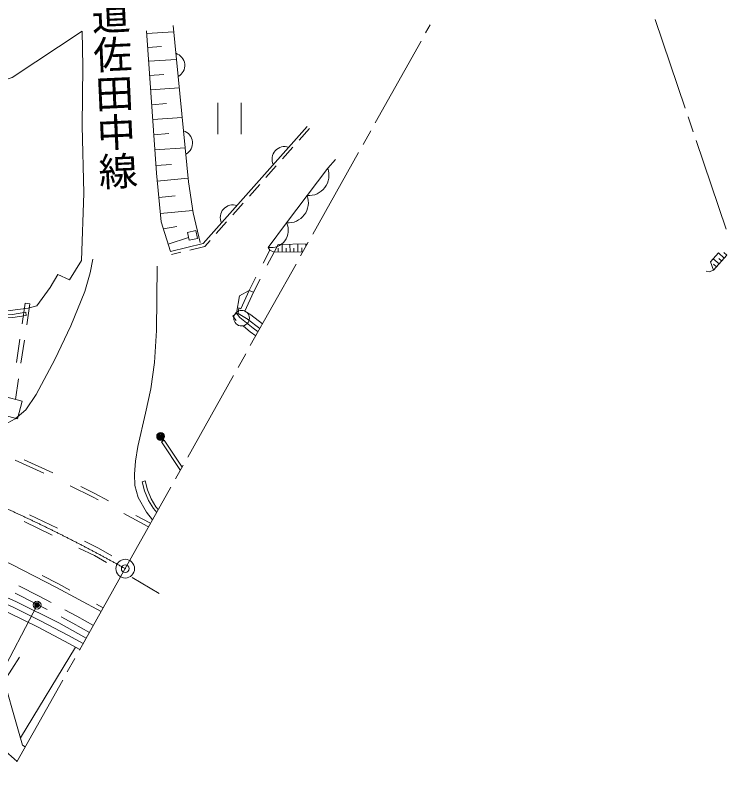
# Model space of a CAD drawing. Units: millimetres at full size, sheet at 1:1000; details may follow other scales. Extents: x 40000 to 680000, y 20000 to 380000.
# Drawn here: x 254744 to 300377, y 271214 to 319766 of the extents above; entities that cross this region are included whole.
import ezdxf
from ezdxf.enums import TextEntityAlignment as Align

# ---------------------------------------------------------------- set-up
doc = ezdxf.new("R2010")
doc.units = ezdxf.units.MM
doc.header["$LTSCALE"] = 1000
doc.header["$PDMODE"] = 32
doc.header["$PDSIZE"] = 500
doc.linetypes.add('CHAIN', pattern=[18.5, 12, -1.5, 3.5, -1.5])
for name, color, linetype, lineweight in [('M-BGD', 7, 'Continuous', 13), ('M-BMK', 2, 'Continuous', 13), ('M-BMK-SRVR', 3, 'Continuous', 13), ('M-STR-HTXT', 7, 'Continuous', 13), ('M-STR-STRC', 7, 'Continuous', 13)]:
    doc.layers.add(name, color=color, linetype=linetype, lineweight=lineweight)
doc.styles.add('@ＭＳ ゴシック', font='')
doc.styles.get('@ＭＳ ゴシック').set_extended_font_data('@MS Gothic')

msp = doc.modelspace()

# ---------------------------------------------------------------- linework, layer by layer
at = {"layer": 'M-BGD'}
for p, q in [((263185, 318581), (264907, 318699)), ((263246, 317692), (264134, 317753)), ((263307, 316803), (265084, 316925)), ((263369, 315885), (264287, 315948)), ((263432, 314968), (265267, 315094)), ((263497, 314021), (264444, 314086)), ((267739, 314130), (267739, 312130)), ((269239, 314130), (269239, 312130)), ((263562, 313074), (265456, 313204)), ((273611, 312483), (272947, 311735)), ((263629, 312096), (264607, 312163)), ((263696, 311118), (265652, 311252)), ((272549, 311286), (271886, 310538)), ((263765, 310117), (264766, 310186)), ((271488, 310089), (270825, 309340)), ((263849, 309118), (265846, 309313)), ((270427, 308891), (269763, 308143)), ((263951, 308074), (264994, 308176)), ((269365, 307694), (268702, 306946)), ((264053, 307031), (266140, 307235)), ((268304, 306497), (267640, 305748)), ((264253, 306045), (265105, 306215)), ((264562, 305081), (265861, 305498)), ((266914, 304929), (265941, 304695)), ((267242, 305300), (266914, 304929)), ((271869, 304562), (271864, 305059)), ((272370, 304566), (272365, 305067)), ((272874, 304570), (272870, 305075)), ((273380, 304912), (273378, 305083)), ((265358, 304554), (264761, 304411)), ((271077, 304694), (270642, 303847)), ((271344, 304557), (270912, 303716)), ((270975, 304868), (271077, 304694)), ((271077, 304694), (271344, 304557)), ((271344, 304557), (273190, 304573)), ((271619, 304559), (271616, 304808)), ((272119, 304564), (272117, 304814)), ((272622, 304568), (272620, 304820)), ((273129, 304572), (273126, 304826)), ((300209, 304180), (299834, 304513)), ((300377, 304369), (300188, 304537)), ((299877, 303805), (299505, 304135)), ((299529, 303413), (300377, 304369)), ((300043, 303993), (299856, 304159)), ((299711, 303618), (299525, 303783)), ((299051, 303347), (299249, 303306)), ((299249, 303306), (299529, 303413)), ((270186, 302957), (269751, 302109)), ((270456, 302826), (270024, 301985)), ((256993, 302292), (256138, 301105)), ((269751, 302109), (269208, 300914)), ((269751, 302109), (270024, 301985)), ((270024, 301985), (269469, 300763)), ((255192, 299961), (255391, 301284)), ((255688, 301239), (255391, 301284)), ((255486, 299900), (255688, 301239)), ((268701, 300454), (268937, 300640)), ((269038, 300620), (269097, 300979)), ((269680, 300247), (269038, 300620)), ((269208, 300914), (269097, 300979)), ((269851, 300541), (269469, 300763)), ((269851, 300541), (270611, 299970)), ((268918, 300180), (268701, 300454)), ((269647, 300269), (270443, 299671)), ((269824, 299448), (269381, 299800)), ((270174, 299190), (269824, 299448)), ((254821, 297489), (255044, 298972)), ((255115, 297428), (255338, 298911)), ((254765, 295100), (254967, 296439)), ((264131, 292380), (264298, 292490)), ((264131, 292380), (265337, 290560)), ((264298, 292490), (265447, 290756)), ((254755, 291215), (256576, 290387)), ((258271, 289569), (259744, 288842)), ((255664, 287715), (257464, 286844)), ((261719, 287786), (263258, 286963)), ((255320, 287271), (257120, 286400)), ((263258, 286963), (263306, 286935)), ((259187, 286011), (260095, 285571)), ((258835, 285570), (259836, 285086)), ((260095, 285571), (260951, 285071)), ((259836, 285086), (260602, 284638)), ((256468, 283805), (257520, 283268)), ((262247, 283676), (263973, 282666)), ((256290, 282486), (254985, 283143)), ((257520, 283268), (258242, 282881)), ((256051, 282024), (254749, 282680)), ((252552, 282207), (255220, 272929)), ((257050, 282083), (256290, 282486)), ((256805, 281624), (256051, 282024)), ((258693, 281211), (257933, 281614)), ((259951, 281963), (260388, 281728)), ((258442, 280755), (257688, 281155)), ((259758, 280604), (258693, 281211)), ((259504, 280150), (258442, 280755)), ((255083, 273404), (258624, 279207)), ((254039, 277037), (255023, 278575)), ((255395, 272818), (255220, 272929))]:
    msp.add_line(p, q, dxfattribs=at)
for points in [[(266611, 305180), (266162, 307080), (265870, 309070), (264867, 319096)], [(259038, 318737), (254549, 315758), (249154, 313925), (244893, 312647)], [(258225, 302778), (258996, 304023), (259150, 308343), (259047, 312663), (259081, 316463), (259038, 318737)], [(263172, 318758), (263798, 309630), (264104, 306508), (264714, 304605)], [(273461, 312616), (266806, 305108), (264714, 304605)], [(270975, 304868), (272144, 306437), (274786, 309943), (275274, 310506)], [(271344, 304557), (271611, 305055), (273477, 305084)], [(299529, 303413), (299338, 303944), (299834, 304513)], [(258225, 302778), (257491, 303132), (256993, 302292)], [(268937, 300640), (269139, 301753), (269751, 302109)], [(256138, 301105), (255581, 300963), (253750, 300736)], [(253537, 300512), (254584, 300562), (255421, 300699)], [(253546, 300312), (254605, 300362), (255454, 300502), (255421, 300699)], [(270322, 299454), (270006, 299687), (269158, 300361), (268937, 300640)], [(263820, 287852), (263607, 288105), (263292, 288635), (263036, 289235), (262879, 289826), (263073, 289877)], [(263924, 288038), (263771, 288221), (263471, 288726), (263225, 289300), (263073, 289877)], [(259107, 279441), (258127, 279990), (256368, 280908), (254573, 281802), (252704, 282621), (251110, 283096), (248851, 283504), (247320, 283666), (246471, 283757)], [(258891, 279057), (257917, 279603), (256169, 280516), (254387, 281403), (252552, 282207), (251008, 282667), (248788, 283068), (247273, 283228), (246424, 283319)], [(259304, 279793), (257547, 280774), (254834, 282117), (251804, 283465)]]:
    msp.add_lwpolyline(points, dxfattribs=at)
for points in [[(265787, 305825), (266324, 305946), (266438, 305441), (265901, 305319)], [(255186, 294988), (254886, 293861), (253753, 294162), (254053, 295290)]]:
    msp.add_lwpolyline(points, close=True, dxfattribs=at)
msp.add_circle((269266, 300324), 500, dxfattribs=at)
for centre, radius, start, end in [((264809, 316539), 812, 298.3334, 73.0936), ((265306, 311564), 812, 298.3334, 73.0936), ((272026, 310526), 812, 71.0635, 205.8238), ((273564, 309490), 1303, 265.6564, 20.3344), ((272243, 307737), 1303, 265.6564, 20.3344), ((268709, 306784), 812, 71.0635, 205.8238), ((271160, 305950), 1098, 260.2671, 26.3413)]:
    msp.add_arc(centre, radius, start, end, dxfattribs=at)
msp.add_open_spline([(219390, 271214), (221934, 271631), (222886, 271704), (224931, 272595), (226307, 273194), (226913, 273867), (228299, 274441), (229848, 275083), (230750, 275430), (232407, 275680), (235417, 276134), (237157, 275725), (240201, 275688), (242765, 275656), (244230, 275891), (246762, 275485), (249405, 275062), (250866, 274455), (253205, 273155), (253922, 272756), (254398, 272321), (254869, 271878)], degree=3, knots=[0, 0, 0, 0, 1, 1, 1, 2, 2, 2, 3, 3, 3, 4, 4, 4, 5, 5, 5, 6, 6, 6, 7, 7, 7, 7], dxfattribs=at)
at = {"layer": 'M-BMK'}
for p, q in [((297704, 313799), (295780, 319482)), ((281064, 318623), (281357, 319147)), ((277837, 312866), (280771, 318100)), ((298218, 312283), (297897, 313231)), ((277055, 311470), (277544, 312342)), ((300334, 306032), (298410, 311715)), ((273829, 305712), (276762, 310947)), ((273047, 304317), (273535, 305189)), ((269820, 298559), (272753, 303793)), ((269038, 297163), (269527, 298036)), ((265811, 291406), (268745, 296640)), ((265029, 290010), (265518, 290882)), ((261803, 284252), (264736, 289487)), ((259744, 288842), (260059, 288674)), ((261803, 284252), (258870, 279018)), ((258576, 278495), (258087, 277622)), ((257794, 277099), (254861, 271865))]:
    msp.add_line(p, q, dxfattribs=at)
at = {"layer": 'M-BMK', "linetype": 'CHAIN'}
msp.add_arc((212428, 196144), 101000, 60.73435, 92.48433, dxfattribs=at)
at = {"layer": 'M-BMK-SRVR'}
msp.add_circle((261803, 284252), 600, dxfattribs=at)
msp.add_point((261803, 284252), dxfattribs=at)
at = {"layer": 'M-STR-HTXT'}
msp.add_line((256153, 281912), (252814, 275534), dxfattribs=at)
for radius in [150, 120, 90, 60, 30, 20]:
    msp.add_circle((256153, 281912), radius, dxfattribs=at)
msp.add_point((256153, 281912), dxfattribs=at)
at = {"layer": 'M-STR-STRC'}
for p, q in [((255333, 291227), (257151, 290401)), ((257151, 290401), (257154, 290399)), ((258947, 289514), (259858, 289065)), ((259858, 289065), (260726, 288601)), ((262490, 287657), (263376, 287183))]:
    msp.add_line(p, q, dxfattribs=at)
for points in [[(254034, 293470), (254754, 293863), (255421, 294432), (256090, 295422), (257298, 297677), (258324, 299834), (259217, 302045), (259556, 303233), (259725, 304102)], [(263852, 303651), (263811, 299535), (263678, 297479), (263445, 295783), (263108, 294219), (262615, 292088), (262465, 291149), (262391, 290318), (262423, 289594), (262642, 288809), (263163, 287871), (263559, 287387)], [(202689, 293315), (207330, 293674), (211115, 293866), (214433, 293934), (217055, 293853), (220241, 293624), (224067, 293217), (227682, 292740), (231145, 292109), (234060, 291526), (236817, 290876), (239527, 290133), (242608, 289189), (246443, 287879), (249402, 286756), (252235, 285585), (254534, 284511), (257404, 283047), (260266, 281510)]]:
    msp.add_lwpolyline(points, dxfattribs=at)
for radius in [250, 204, 159, 114, 68.2, 22.7]:
    msp.add_circle((264070, 292734), radius, dxfattribs=at)

# ---------------------------------------------------------------- texts
at = {"layer": 'M-STR-HTXT', "style": '@ＭＳ ゴシック'}
msp.add_text('市道佐田中線', height=1833, rotation=272.648, dxfattribs=at).set_placement((260678, 323505), align=Align.MIDDLE_LEFT)

doc.saveas('drawing.dxf')
